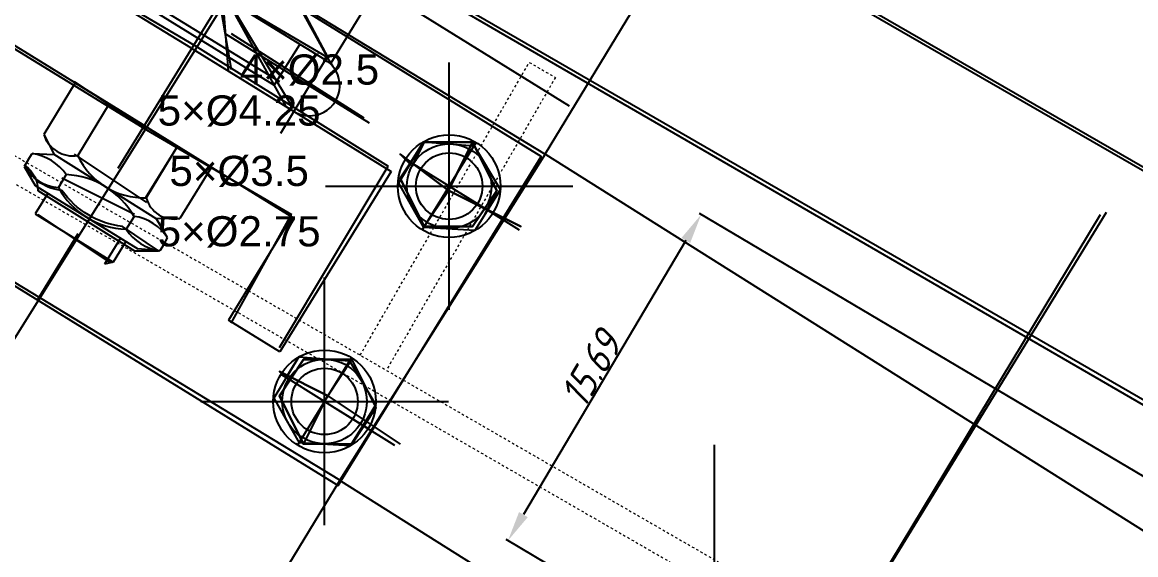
# Model space of a CAD drawing. Header units: millimetres. Extents: x 2787 to 6144, y -18 to 478.
# Drawn here: x 3010.36 to 3056.45, y 313.42 to 335.46 of the extents above; entities that cross this region are included whole.
import ezdxf

# ---------------------------------------------------------------- set-up
doc = ezdxf.new("R2010")
doc.units = ezdxf.units.MM
for name, pattern in [('ACAD_ISO02W100', [15, 12, -3]), ('CENTER', [50.8, 31.75, -6.35, 6.35, -6.35]), ('CENTER2', [28.575, 19.05, -3.175, 3.175, -3.175]), ('HIDDEN', [0.2, 0.1, -0.1])]:
    doc.linetypes.add(name, pattern=pattern)
for name, color, linetype in [('ADIM', 3, 'Continuous'), ('ADIM_CENTER', 1, 'Continuous'), ('ADIM_CLEAN', 3, 'Continuous'), ('ADIM_CLEAN_L', 3, 'Continuous')]:
    doc.layers.add(name, color=color, linetype=linetype)
for name, color, linetype, lineweight in [('图层1', 1, 'CENTER2', 25), ('图层2', 160, 'Continuous', 25), ('虚线', 8, 'ACAD_ISO02W100', 13)]:
    doc.layers.add(name, color=color, linetype=linetype, lineweight=lineweight)
doc.styles.get("Standard").update_dxf_attribs({"font": 'gbeitc.shx', "bigfont": 'gbcbig.shx'})
doc.dimstyles.new('ADIM', dxfattribs={"dimscale": 0.5, "dimtxt": 2.5, "dimasz": 2.5, "dimexe": 0.18, "dimexo": 0.0625, "dimgap": 0.09, "dimtad": 1, "dimdec": 4, "dimzin": 0, "dimdsep": 46, "dimtxsty": 'Standard', "dimcen": 0.09, "dimadec": 0, "dimazin": 0, "dimtfac": 1, "dimtdec": 4, "dimtofl": 0, "dimtmove": 0, "dimatfit": 3, "dimfxl": 1, "dimtolj": 1, "dimtzin": 0, "dimarcsym": 0})

# ---------------------------------------------------------------- blocks, each defined once
blk = doc.blocks.new('*D174')
at = {"layer": 'ADIM', "color": 0, "lineweight": -2, "transparency": 16777216}
for p, q in [((3067.973, 310.016), (3038.388, 327.548)), ((3037.828, 326.427), (3031.102, 315.077)), ((3059.973, 296.516), (3030.388, 314.048))]:
    blk.add_line(p, q, dxfattribs=at)
at = {"layer": 'ADIM', "color": 0, "transparency": 16777216}
for points in [[(3037.649, 326.533), (3038.007, 326.321), (3038.465, 327.502)], [(3030.923, 315.184), (3031.282, 314.971), (3030.465, 314.002)]]:
    blk.add_solid(points, dxfattribs=at)
at = {"layer": 'Defpoints', "color": 0, "transparency": 16777216}
for p in [(3030.465, 314.002), (3068, 310), (3060, 296.5)]:
    blk.add_point(p, dxfattribs=at)
at = {"layer": 'ADIM', "color": 0, "transparency": 16777216, "insert": (3033.889, 321.094), "char_height": 1.25, "attachment_point": 5, "rotation": 59.3493}
blk.add_mtext('\\A1;15.69', dxfattribs=at)
blk = doc.blocks.new('*D234')
at = {"layer": 'ADIM', "color": 0, "lineweight": -2, "transparency": 16777216}
for p, q in [((3006.516, 345.527), (3037.949, 397.239)), ((3038.97, 396.513), (3062.334, 382.311)), ((3032.016, 330.027), (3063.449, 381.739))]:
    blk.add_line(p, q, dxfattribs=at)
at = {"layer": 'ADIM', "color": 0, "transparency": 16777216}
for points in [[(3039.079, 396.691), (3038.862, 396.335), (3037.902, 397.162)], [(3062.442, 382.489), (3062.226, 382.133), (3063.402, 381.662)]]:
    blk.add_solid(points, dxfattribs=at)
at = {"layer": 'Defpoints', "color": 0, "transparency": 16777216}
for p in [(3063.402, 381.662), (3006.5, 345.5), (3032, 330)]:
    blk.add_point(p, dxfattribs=at)
at = {"layer": 'ADIM', "color": 0, "transparency": 16777216, "insert": (3051, 389.984), "char_height": 1.25, "attachment_point": 5, "rotation": 328.707}
blk.add_mtext('\\A1;29.84', dxfattribs=at)
blk = doc.blocks.new('*D235')
at = {"layer": 'ADIM', "color": 0, "lineweight": -2, "transparency": 16777216}
for p, q in [((3032.026, 329.983), (3061.506, 311.422)), ((3023.526, 316.483), (3053.006, 297.922)), ((3060.763, 310.413), (3053.595, 299.028))]:
    blk.add_line(p, q, dxfattribs=at)
at = {"layer": 'ADIM', "color": 0, "transparency": 16777216}
for points in [[(3060.587, 310.524), (3060.94, 310.302), (3061.429, 311.47)], [(3053.419, 299.139), (3053.772, 298.917), (3052.929, 297.97)]]:
    blk.add_solid(points, dxfattribs=at)
at = {"layer": 'Defpoints', "color": 0, "transparency": 16777216}
for p in [(3032, 330), (3023.5, 316.5), (3052.929, 297.97)]:
    blk.add_point(p, dxfattribs=at)
at = {"layer": 'ADIM', "color": 0, "transparency": 16777216, "insert": (3056.612, 305.077), "char_height": 1.25, "attachment_point": 5, "rotation": 57.8043}
blk.add_mtext('\\A1;15.95', dxfattribs=at)
blk = doc.blocks.new('*D236')
at = {"layer": 'ADIM', "color": 0, "lineweight": -2, "transparency": 16777216}
for p, q in [((2997.984, 331.973), (2966.551, 280.261)), ((3023.484, 316.473), (2992.051, 264.761)), ((2991.03, 265.487), (2967.666, 279.689))]:
    blk.add_line(p, q, dxfattribs=at)
at = {"layer": 'ADIM', "color": 0, "transparency": 16777216}
for points in [[(2967.774, 279.867), (2967.558, 279.511), (2966.598, 280.338)], [(2991.138, 265.665), (2990.921, 265.309), (2992.098, 264.838)]]:
    blk.add_solid(points, dxfattribs=at)
at = {"layer": 'Defpoints', "color": 0, "transparency": 16777216}
for p in [(2998, 332), (3023.5, 316.5), (2966.598, 280.338)]:
    blk.add_point(p, dxfattribs=at)
at = {"layer": 'ADIM', "color": 0, "transparency": 16777216, "insert": (2979.696, 273.161), "char_height": 1.25, "attachment_point": 5, "rotation": 328.707}
blk.add_mtext('\\A1;29.84', dxfattribs=at)
blk = doc.blocks.new('*D238')
at = {"layer": 'ADIM', "color": 0, "lineweight": -2, "transparency": 16777216}
for p, q in [((2999.5, 317.969), (2999.5, 216.676)), ((3039, 317.969), (3039, 216.676)), ((3000.75, 216.766), (3037.75, 216.766))]:
    blk.add_line(p, q, dxfattribs=at)
at = {"layer": 'ADIM', "color": 0, "transparency": 16777216}
for points in [[(3000.75, 216.974), (3000.75, 216.558), (2999.5, 216.766)], [(3037.75, 216.974), (3037.75, 216.558), (3039, 216.766)]]:
    blk.add_solid(points, dxfattribs=at)
at = {"layer": 'Defpoints', "color": 0, "transparency": 16777216}
for p in [(2999.5, 318), (3039, 318), (3039, 216.766)]:
    blk.add_point(p, dxfattribs=at)
at = {"layer": 'ADIM', "color": 0, "transparency": 16777216, "insert": (3019.25, 217.436), "char_height": 1.25, "attachment_point": 5}
blk.add_mtext('\\A1;39.5', dxfattribs=at)

msp = doc.modelspace()

# ---------------------------------------------------------------- linework, layer by layer
at = {"color": 7, "linetype": 'Continuous'}
for p, q in [((3293.99028, 192.53862), (2941.90922, 395.73441)), ((3082.11669, 305.18357), (2936.82596, 389.09601))]:
    msp.add_line(p, q, dxfattribs=at)
for p, q in [((3023.13062, 333.77054), (3017.75506, 343.51428)), ((3021.28611, 331.96686), (3015.65039, 342.16544)), ((3017.33711, 334.39771), (3009.02444, 339.49299)), ((3022.89745, 333.9043), (3014.38257, 339.14804)), ((3014.40088, 336.79508), (3020.78057, 332.85179)), ((3018.6476, 336.52149), (3018.88658, 333.44393)), ((3024.43511, 335.90321), (3023.13062, 333.77054)), ((3015.36788, 331.20638), (3009.19797, 335.01355)), ((3017.32958, 334.40233), (3025.62706, 329.28233)), ((3017.33711, 334.39771), (3017.3371, 334.39769)), ((3017.33711, 334.39771), (3021.59223, 331.77207)), ((3020.78057, 332.85179), (3021.84715, 334.54365)), ((3022.89745, 333.90429), (3022.89745, 333.9043)), ((3023.13062, 333.77054), (3023.11188, 333.73991)), ((3023.13062, 333.77054), (3023.19706, 333.6501)), ((3012.54869, 332.94556), (3011.24719, 330.81106)), ((3015.35266, 331.21535), (3012.53364, 332.95484)), ((3015.36788, 331.20638), (3012.54869, 332.94556)), ((3013.955, 332.07779), (3012.65702, 329.94114)), ((3013.955, 332.07779), (3012.65702, 329.94114)), ((3013.94015, 332.08737), (3013.93996, 332.08707)), ((3015.35284, 331.21566), (3013.94015, 332.08737)), ((3015.3677, 331.20607), (3013.955, 332.07779)), ((3015.35266, 331.21535), (3021.52258, 327.40818)), ((3015.36788, 331.20638), (3015.3677, 331.20607)), ((3015.36788, 331.20638), (3018.1869, 329.46689)), ((3015.36788, 331.20638), (3016.78068, 330.33481)), ((3011.24719, 330.81106), (3011.67335, 329.97966)), ((3016.78068, 330.33481), (3015.46044, 328.19524)), ((3016.78068, 330.33481), (3015.48635, 328.19596)), ((3010.60489, 329.75767), (3010.44079, 329.49172)), ((3010.52419, 329.80746), (3010.52419, 329.80746)), ((3010.60489, 329.75767), (3010.76899, 330.02361)), ((3010.76899, 330.02361), (3011.67335, 329.97966)), ((3013.7925, 328.65331), (3011.67335, 329.97966)), ((3010.44079, 329.49172), (3010.88566, 328.70312)), ((3012.17869, 329.15375), (3011.85419, 328.61957)), ((3018.1869, 329.46689), (3016.87408, 327.33933)), ((3025.62706, 329.28233), (3021.01696, 321.81121)), ((3010.88566, 328.70312), (3015.14078, 326.07748)), ((3011.41428, 328.37693), (3010.88617, 327.52776)), ((3011.62704, 328.24565), (3011.41428, 328.37693)), ((3013.7925, 328.65331), (3015.91165, 327.32695)), ((3010.88617, 327.52776), (3014.12052, 325.53199)), ((3014.98382, 327.42283), (3014.65562, 326.89094)), ((3016.87408, 327.33933), (3015.91165, 327.32695)), ((3016.37502, 326.53055), (3015.91165, 327.32695)), ((3021.52258, 327.40818), (3018.88941, 323.12403)), ((3014.42587, 326.51862), (3013.76119, 325.44143)), ((3014.63863, 326.38734), (3014.12056, 325.532)), ((3014.42587, 326.51862), (3014.63863, 326.38734)), ((3016.21092, 326.26461), (3016.37502, 326.53055)), ((3016.33896, 326.58664), (3016.34431, 326.58334)), ((3016.04681, 325.99866), (3015.14078, 326.07748)), ((3016.21092, 326.26461), (3016.04681, 325.99866)), ((3014.12056, 325.532), (3013.76119, 325.44143)), ((3021.01696, 321.81121), (3018.88941, 323.12403))]:
    msp.add_line(p, q)
msp.add_lwpolyline([(2998.22489, 331.83603), (3023.43646, 316.27911), (3031.83851, 329.89548), (3006.62694, 345.4524)], close=True)
for centre, radius in [((3028.02894, 328.67284), 2.125), ((3028.02894, 328.67284), 1.375), ((3022.8707, 319.76327), 2.125), ((3022.8707, 319.76327), 1.375)]:
    msp.add_circle(centre, radius)
for centre, radius, start, end in [((3022.24864, 332.83585), 1.25, 238.323134, 58.731854), ((3012.4641, 331.20586), 1.27935, 197.974716, 278.673171), ((3010.44215, 327.91671), 2.1321, 35.464393, 81.181876), ((3015.39065, 331.20688), 3.01244, 204.845267, 271.820453), ((3011.98162, 330.40743), 1.79239, 210.722958, 265.923311), ((3011.99445, 325.71671), 3.44198, 29.714697, 86.931572), ((3014.77335, 330.21605), 3.32719, 208.674058, 267.97221), ((3016.63069, 328.49741), 1.18338, 194.758286, 281.868974), ((3014.74751, 325.5237), 1.91378, 31.74291, 82.906971), ((3016.36173, 328.02034), 2.04606, 213.503559, 261.146322)]:
    msp.add_arc(centre, radius, start, end)
at = {"layer": 'ADIM_CENTER', "linetype": 'CENTER'}
for p, q in [((3028.02894, 323.54784), (3028.02894, 333.79784)), ((3028.02894, 323.92284), (3028.02894, 333.42284)), ((3028.02894, 324.29784), (3028.02894, 333.04784)), ((3022.90394, 328.67284), (3033.15394, 328.67284)), ((3023.27894, 328.67284), (3032.77894, 328.67284)), ((3023.65394, 328.67284), (3032.40394, 328.67284)), ((3022.8707, 314.63827), (3022.8707, 324.88827)), ((3022.8707, 315.01327), (3022.8707, 324.51327)), ((3022.8707, 315.38827), (3022.8707, 324.13827)), ((3017.7457, 319.76327), (3027.9957, 319.76327)), ((3018.1207, 319.76327), (3027.6207, 319.76327)), ((3018.4957, 319.76327), (3027.2457, 319.76327))]:
    msp.add_line(p, q, dxfattribs=at)
at = {"layer": 'ADIM_CLEAN'}
for points in [[(3006.5, 345.5), (3032, 330), (3023.5, 316.5), (2998, 332)], [(3030, 328.5), (3029.5, 327.5), (3030, 328.5), (3029, 327), (3027, 327), (3026, 329), (3027, 330.5), (3029, 330.5)], [(3027, 330.5), (3026.5, 329.5), (3026, 330), (3028, 328.5), (3029, 330.5)], [(3027, 327), (3028, 328.5), (3026, 330), (3026.5, 329.5), (3027, 330.5), (3026, 329)], [(3029, 330.5), (3028, 328.5), (3031, 327), (3028, 328.5), (3027, 327), (3029, 327), (3030, 328.5)], [(3023, 320), (3024, 321.5), (3022, 321.5), (3021, 320), (3022, 318), (3023, 320), (3021, 321)], [(3025, 319.5), (3024, 318), (3022, 318), (3021, 320), (3022, 321.5), (3024, 321.5)]]:
    msp.add_lwpolyline(points, close=True, dxfattribs=at)
msp.add_lwpolyline([(3016, 326), (3014.5, 327, -0.21092794), (3012, 328.5, -0.26466961), (3010.5, 329.5, -0.24562519), (3011, 328.5), (3015, 326)], format="xyb", close=True, dxfattribs=at)
for centre, radius in [((3028.02894, 328.67284), 2.125), ((3028.02894, 328.67284), 1.75), ((3028.02894, 328.67284), 1.375), ((3022.8707, 319.76327), 2.125), ((3022.8707, 319.76327), 1.75), ((3022.8707, 319.76327), 1.375)]:
    msp.add_circle(centre, radius, dxfattribs=at)
at = {"layer": 'ADIM_CLEAN_L'}
for p, q in [((2942, 395.5), (3294, 192.5)), ((2937, 389), (3082, 305)), ((3008, 347.5), (3033, 332)), ((3009.5, 321.5), (3024.5, 345.5)), ((3018, 343.5), (3023, 334)), ((3015.5, 342), (3021.5, 332)), ((3009, 339.5), (3017.5, 334.5)), ((3014.5, 339), (3023, 334)), ((3014.5, 337), (3021, 333)), ((3018.5, 336.5), (3019, 333.5)), ((3009, 335), (3015.5, 331)), ((3019, 335), (3024.5, 331.5)), ((3017.5, 334.5), (3025.5, 329.5)), ((3012.5, 333), (3015.5, 331)), ((3015.5, 331), (3021.5, 327.5)), ((3012.5, 330), (3015.5, 328)), ((3021, 322), (3025.5, 329.5)), ((3015, 327.5), (3012, 329)), ((3011, 327.5), (3014, 325.5)), ((3019, 323), (3021.5, 327.5)), ((3040.5, 303.5), (3055, 327.5)), ((3023, 320), (3026, 318))]:
    msp.add_line(p, q, dxfattribs=at)
at = {"layer": '图层1'}
for p, q in [((3024.28195, 345.64479), (3009.51947, 321.59406)), ((3017.98383, 335.45704), (3018.01634, 335.43698)), ((3018.76783, 334.97328), (3024.71779, 331.30182)), ((3022.24401, 332.82828), (3022.90508, 333.89961)), ((3022.24864, 332.83585), (3021.04159, 330.86007)), ((3022.24864, 332.83585), (3021.59695, 331.76913)), ((3028.02894, 328.67284), (3029.14319, 330.48228)), ((3028.02894, 328.67284), (3026.22448, 329.79513)), ((3028.02894, 328.67284), (3026.9147, 326.8634)), ((3028.02894, 328.67284), (3029.83341, 327.55055)), ((3028.02894, 328.67284), (3030.93009, 326.86847)), ((3055.23088, 327.58072), (3040.4684, 303.52999)), ((3022.8707, 319.76327), (3023.98495, 321.57271)), ((3022.8707, 319.76327), (3021.06624, 320.88556)), ((3022.8707, 319.76327), (3021.75646, 317.95383)), ((3022.8707, 319.76327), (3024.67517, 318.64098)), ((3022.8707, 319.76327), (3025.77185, 317.9589))]:
    msp.add_line(p, q, dxfattribs=at)
at = {"layer": '图层2'}
for p, q in [((3026.9653, 330.51201), (3025.92671, 328.80282)), ((3026.43677, 329.66309), (3026.9653, 330.51201)), ((3026.9653, 330.51201), (3029.06486, 330.34946)), ((3029.06486, 330.34946), (3030.1488, 328.52505)), ((3026.22448, 329.79513), (3026.43677, 329.66309)), ((3025.92671, 328.80282), (3026.97383, 326.95943)), ((3030.15194, 328.53007), (3029.0903, 326.8351)), ((3029.62112, 327.68258), (3030.15194, 328.53007)), ((3029.83341, 327.55055), (3029.62112, 327.68258)), ((3029.0903, 326.8351), (3026.97383, 326.95943)), ((3021.80706, 321.60244), (3020.76847, 319.89325)), ((3021.27853, 320.75352), (3021.80706, 321.60244)), ((3021.80706, 321.60244), (3023.90662, 321.43989)), ((3023.90662, 321.43989), (3024.99056, 319.61548)), ((3021.06624, 320.88556), (3021.27853, 320.75352)), ((3020.76847, 319.89325), (3021.81559, 318.04986)), ((3024.9937, 319.6205), (3023.93206, 317.92553)), ((3024.46288, 318.77301), (3024.9937, 319.6205)), ((3024.67517, 318.64098), (3024.46288, 318.77301)), ((3023.93206, 317.92553), (3021.81559, 318.04986))]:
    msp.add_line(p, q, dxfattribs=at)
for centre, radius in [((3028.02894, 328.67284), 1.75), ((3028.02894, 328.67284), 1.375), ((3022.8707, 319.76327), 1.75), ((3022.8707, 319.76327), 1.375)]:
    msp.add_circle(centre, radius, dxfattribs=at)
at = {"layer": '虚线', "color": 8, "linetype": 'HIDDEN'}
for p, q in [((2913.7194, 385.54925), (3282.26646, 172.76851)), ((2913.64479, 384.43763), (3281.76646, 171.90248)), ((3024.34882, 321.68122), (3031.34511, 333.79917)), ((3031.34511, 333.79917), (3032.42764, 333.17417)), ((3032.42764, 333.17417), (3025.43143, 321.05637))]:
    msp.add_line(p, q, dxfattribs=at)

# ---------------------------------------------------------------- texts
at = {"layer": 'ADIM', "char_height": 1.25, "attachment_point": 5}
for s, insert in [('{\\fArial|b0|i0|c0|p2;4×Ø2.5}', (3022.24322, 333.47931)), ('{\\fArial|b0|i0|c0|p2;5×Ø4.25}', (3019.33502, 331.78276)), ('{\\fArial|b0|i0|c0|p2;5×Ø3.5}', (3019.33502, 329.28276)), ('{\\fArial|b0|i0|c0|p2;5×Ø2.75}', (3019.33502, 326.78276))]:
    msp.add_mtext(s, dxfattribs=dict(at, insert=insert))

# ---------------------------------------------------------------- dimensions: what is measured, and where the dimension line sits
at = {"layer": 'ADIM'}
for p1, p2, distance, text, picture, middle in [((3006.5, 345.5), (3032, 330), 60.45704, '29.84', '*D234', (3051.00032, 389.9844)), ((3023.5, 316.5), (2998, 332), 60.45704, '29.84', '*D236', (2979.6957, 273.16066)), ((3032, 330), (3023.5, 316.5), 34.77692, '15.95', '*D235', (3056.6124, 305.07738)), ((3068, 310), (3060, 296.5), -34.33118, '15.69', '*D174', (3033.88878, 321.09369))]:
    dim = msp.add_aligned_dim(p1=p1, p2=p2, distance=distance, text=text, dimstyle='ADIM', dxfattribs=at)
    dim.commit()
    dim.dimension.update_dxf_attribs({"geometry": picture, "text_midpoint": middle})
dim = msp.add_linear_dim(base=(3039, 216.7659), p1=(2999.5, 318), p2=(3039, 318), text='39.5', dimstyle='ADIM', dxfattribs=at)
dim.commit()
dim.dimension.update_dxf_attribs({"geometry": '*D238', "text_midpoint": (3019.25, 217.4359)})

doc.saveas('drawing.dxf')
